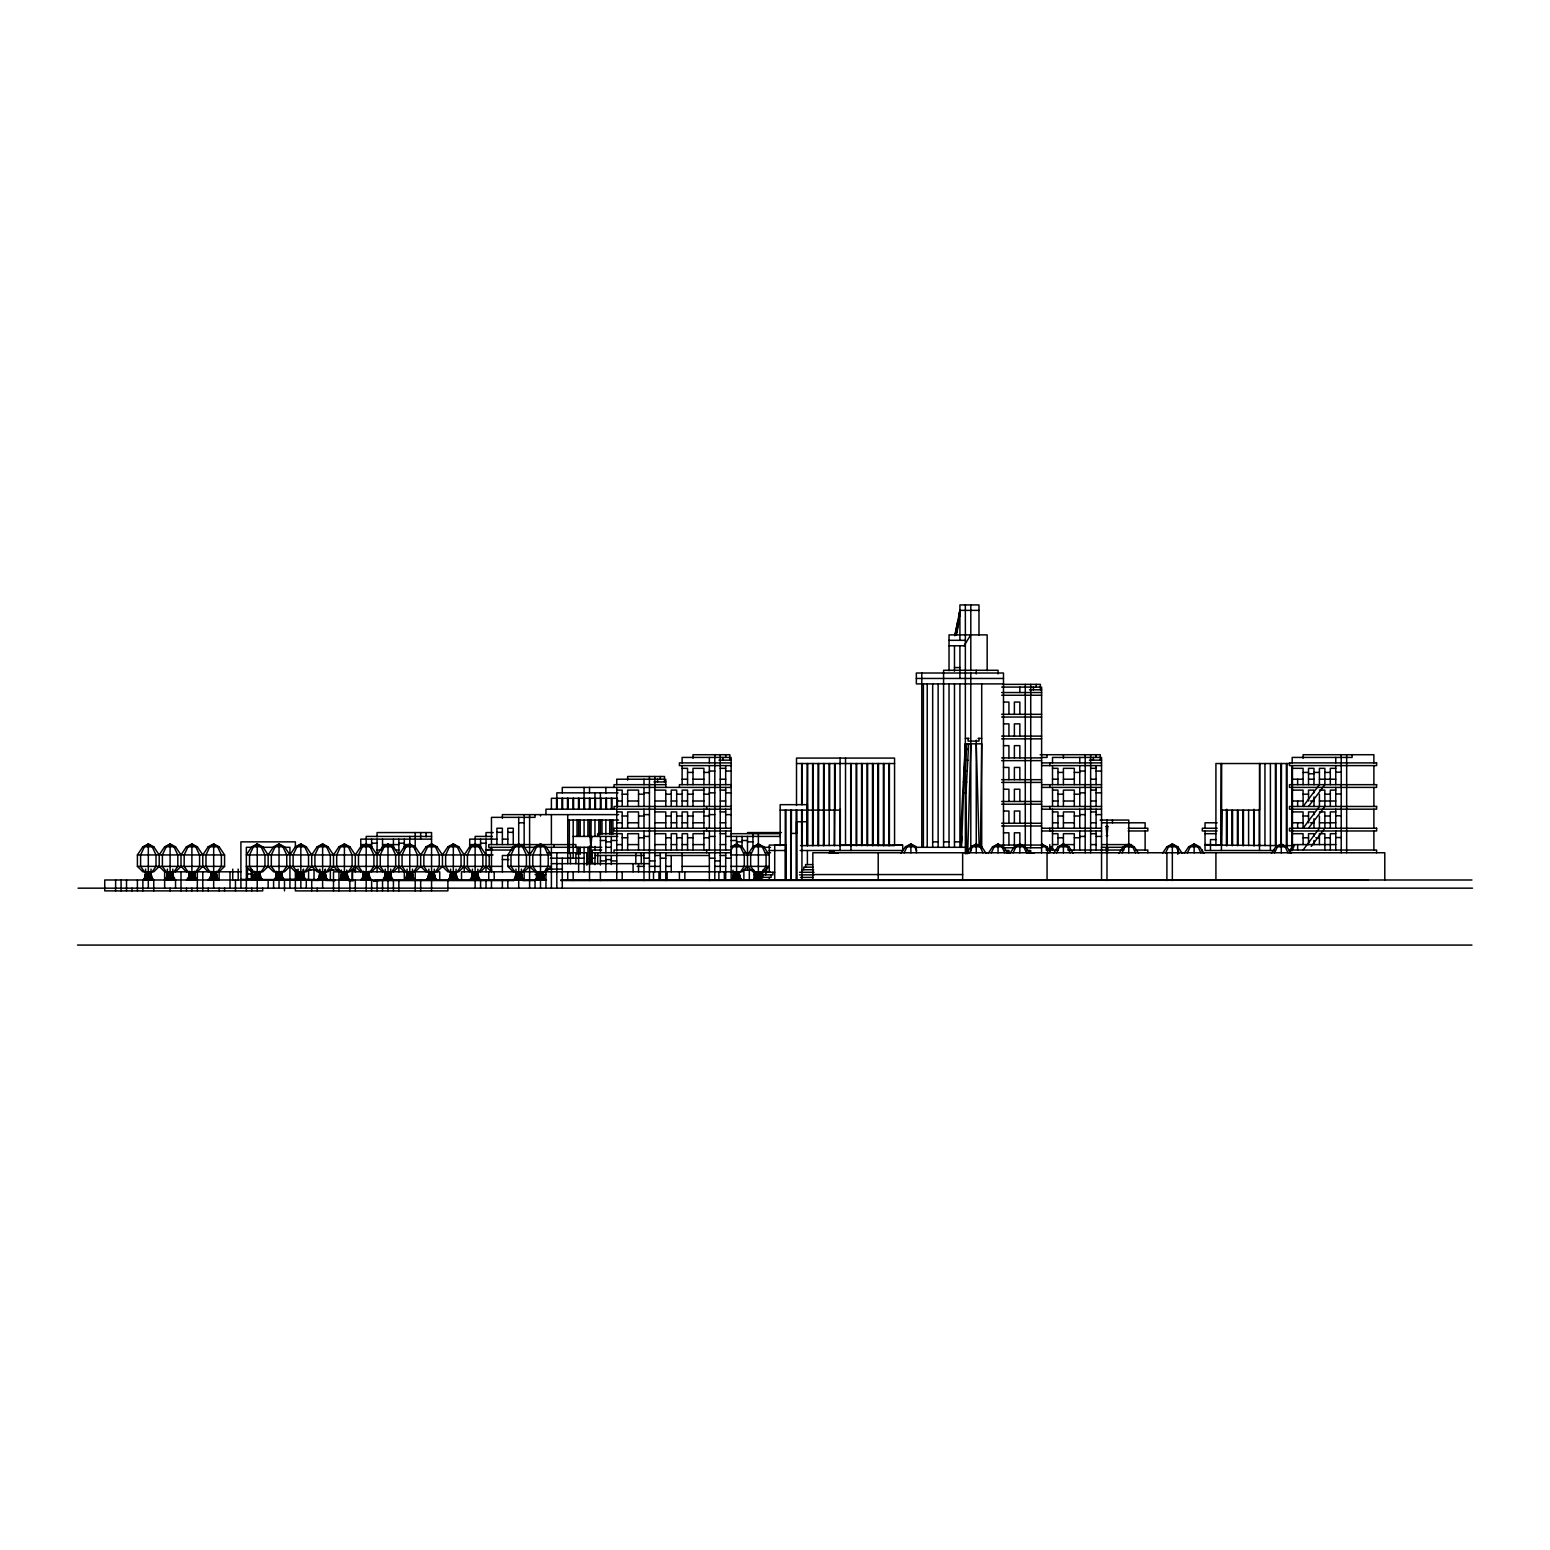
<?xml version="1.0" encoding="UTF-8"?>
<svg xmlns="http://www.w3.org/2000/svg" width="1550" height="1550" viewBox="0 0 1550 1550"><rect width="100%" height="100%" fill="white"/><g stroke="black" fill="none" stroke-linecap="round" stroke-linejoin="round"><path stroke-width="1.5" d="M296.573 878.869L296.612 869.666M303.122 877.533L303.161 869.724M308.566 879.528L308.605 869.763L311.317 869.763M314.011 879.567L314.049 869.802M319.455 879.606L319.494 869.841M324.919 877.707L324.938 869.899M330.344 879.702L330.382 869.938L333.114 869.938M341.233 879.78L341.291 870.015M346.696 877.881L346.735 870.073M352.141 879.877L352.179 870.112L354.892 870.112M980.511 846.552L981.712 743.826L965.359 743.826L959.915 847.308L959.915 683.899M152.036 879.993L150.641 871.817L150.486 877.261L148.858 879.993L147.347 871.817L146.766 879.993M173.813 879.993L172.418 871.817L172.263 877.261L170.636 879.993L169.144 871.817L168.562 879.993M195.61 879.993L194.215 871.817L194.06 877.261L192.432 879.993L190.921 871.817L190.34 879.993M217.388 879.993L216.051 871.817L215.838 877.261L214.229 879.993L212.718 871.817L212.137 879.993M260.962 879.993L259.625 871.817L259.412 877.261L257.804 879.993L256.293 871.817L255.711 879.993M282.759 879.993L281.364 871.817L281.209 877.261L279.581 879.993L278.07 871.817L277.508 879.993M304.556 879.993L303.161 871.817L302.986 877.261L301.378 879.993L299.867 871.817L299.286 879.993M326.333 879.993L324.938 871.817L324.783 877.261L323.156 879.993L321.644 871.817L321.082 879.993M348.13 879.993L346.735 871.817L346.561 877.261L344.952 879.993L343.441 871.817L342.86 879.993M369.907 879.993L368.571 871.817L368.358 877.261L366.73 879.993L365.238 871.817L364.657 879.993M391.704 879.993L390.309 871.817L390.154 877.261L388.527 879.993L387.016 871.817L386.434 879.993M413.482 879.993L412.087 871.817L411.932 877.261L410.304 879.993L408.812 871.817L408.231 879.993M435.279 879.993L433.942 871.817L433.729 877.261L432.101 879.993L430.59 871.817L430.009 879.993M457.056 879.993L455.661 871.817L455.506 877.261L453.898 879.993L452.387 871.817L451.806 879.993M478.853 879.993L477.458 871.817L477.303 877.261L475.676 879.993L474.164 871.817L473.583 879.993M522.428 879.993L521.033 871.817L520.877 877.261L519.25 879.993L517.739 871.817L517.177 879.993M544.224 879.993L542.829 871.817L542.655 877.261L541.047 879.993L539.536 871.817L538.954 879.993M740.299 879.993L738.904 871.817L738.749 877.261L737.141 879.993L735.63 871.817L735.049 879.993M754.656 879.993L755.993 871.817L756.206 877.261L757.834 879.993L757.408 871.817L756.846 879.993M758.376 877.261L759.655 878.637L760.546 877.261L760.701 871.817L761.438 878.637L759.345 871.817L758.376 877.261L754.908 879.993L757.408 871.817M967.704 853.721L970.804 743.826M961.504 847.308L965.359 743.826L968.634 743.981L966.038 793.058L964.119 792.961L966.057 792.883M960.69 842.967L961.833 836.399L961.484 843.026M963.906 782.014L964.933 762.387M965.398 753.668L965.902 743.845M964.701 782.053L966.696 743.884M208.223 871.817L202.779 866.373L202.779 854.941L197.334 846.765L191.89 844.033L191.89 877.261L195.358 879.993L192.859 871.817L191.89 877.261L188.422 879.993L189.565 871.817L188.17 879.993M202.779 854.941L208.223 846.765L213.667 844.033L213.667 877.261L217.136 879.993L214.636 871.817L213.667 877.261L210.199 879.993L211.343 871.817L209.947 879.993M493.074 854.941L246.353 854.941L251.798 846.765L257.242 844.033L257.242 877.261L260.71 879.993L258.211 871.817L257.242 877.261L253.793 879.993L254.936 871.817L253.541 879.993M289.927 888.169L289.927 854.941L284.483 846.765L279.039 844.033L279.039 877.261L282.507 879.993L280.007 871.817L279.039 877.261L275.571 879.993L276.714 871.817L275.319 879.993M282.894 871.817L286.75 866.373L286.75 854.941L282.894 846.765L279.039 844.033L273.594 846.765L268.15 854.941L268.15 866.373L273.594 871.817L284.483 871.817L289.927 866.373L295.372 871.817L306.28 871.817L311.724 866.373L311.724 854.941L306.28 846.765L300.836 844.033L300.836 877.261L304.304 879.993L301.785 871.817L300.836 877.261L297.368 879.993L298.511 871.817L297.116 879.993M240.909 871.817L164.649 871.817L159.204 866.373L159.204 854.941L153.76 846.765L148.316 844.033L148.316 877.261L151.784 879.993L149.265 871.817L148.316 877.261L144.847 879.993L146.63 871.817M159.204 854.941L164.649 846.765L170.093 844.033L170.093 877.261L173.561 879.993L171.062 871.817L170.093 877.261L166.625 879.993L168.407 871.817M190.921 871.817L187.647 879.993L189.72 877.261L190.204 871.817M212.718 871.817L209.444 879.993L211.517 877.261L211.982 871.817M256.293 871.817L253.018 879.993L255.091 877.261L255.576 871.817M278.07 871.817L274.796 879.993L276.869 877.261L277.353 871.817M299.867 871.817L296.593 879.993L298.666 877.261L299.15 871.817M338.966 890.882L338.966 871.817L333.502 866.373L333.502 854.941L328.058 846.765L322.613 844.033L322.613 877.261L326.081 879.993L323.582 871.817L322.613 877.261L319.145 879.993L320.927 871.817M355.299 871.817L355.299 854.941L349.854 846.765L344.41 844.033L344.41 877.261L347.878 879.993L345.359 871.817L344.41 877.261L340.942 879.993L342.724 871.817M431.559 836.419L366.188 836.419L366.188 877.261L369.656 879.993L367.156 871.817L366.188 877.261L362.719 879.993L364.502 871.817M426.114 871.817L420.67 866.373L420.67 854.941L415.206 846.765L409.762 844.033L404.317 846.765L398.873 854.941L393.429 846.765L387.984 844.033L387.984 877.261L391.452 879.993L388.934 871.817L387.984 877.261L384.516 879.993L386.299 871.817M409.762 836.419L409.762 877.261L413.23 879.993L410.731 871.817L409.762 877.261L406.294 879.993L408.076 871.817M377.076 836.942L377.076 832.563L431.559 832.563L431.559 877.261L435.027 879.993L432.528 871.817L431.559 877.261L428.091 879.993L429.873 871.817M464.244 871.817L464.244 854.941L458.8 846.765L453.336 844.033L453.336 877.261L456.804 879.993L454.305 871.817L453.336 877.261L449.868 879.993L451.651 871.817M492.377 836.419L475.133 836.419L475.133 877.261L478.601 879.993L476.102 871.817L475.133 877.261L471.665 879.993L473.448 871.817M518.708 817.354L518.708 877.261L522.176 879.993L519.676 871.817L518.708 877.261L515.239 879.993L517.022 871.817M551.393 888.169L551.393 854.941L545.949 846.765L540.504 844.033L540.504 877.261L543.953 879.993L541.454 871.817L540.504 877.261L537.036 879.993L538.819 871.817M736.579 836.419L736.579 877.261L740.048 879.993L737.548 871.817L736.579 877.261L733.131 879.993L734.913 871.817M756.206 877.261L754.133 879.993L756.206 877.261L756.691 871.817M144.596 879.993L145.932 871.817L146.146 877.261L147.773 879.993L148.316 877.261M166.373 879.993L167.71 871.817L167.923 877.261L169.551 879.993L170.093 877.261M189.565 871.817L188.829 877.261L186.446 879.993L188.829 878.637L189.507 871.817M211.343 871.817L210.606 877.261L208.223 879.993L210.606 878.637L211.284 871.817M251.798 879.431L254.181 878.637L254.878 871.817M273.594 888.169L273.594 879.993L275.978 878.637L276.656 871.817M298.511 871.817L297.755 877.261L295.372 879.993L297.755 878.637L298.452 871.817M318.893 879.993L320.23 871.817L320.443 877.261L322.071 879.993L322.613 877.261M340.69 879.993L342.027 871.817L342.24 877.261L343.868 879.993L344.41 877.261M362.468 879.993L363.804 871.817L364.017 877.261L365.645 879.993L366.188 877.261M384.264 879.993L385.601 871.817L385.814 877.261L387.442 879.993L387.984 877.261M406.042 879.993L407.379 871.817L407.592 877.261L409.219 879.993L409.762 877.261M427.839 879.993L429.176 871.817L429.389 877.261L431.016 879.993L431.559 877.261M449.616 879.993L450.953 871.817L451.186 877.261L452.794 879.993L453.336 877.261M471.413 879.993L472.75 871.817L472.963 877.261L474.591 879.993L475.133 877.261M514.988 879.993L516.324 871.817L516.538 877.261L518.165 879.993L518.708 877.261M536.784 879.993L538.121 871.817L538.334 877.261L539.942 879.993L540.504 877.261M732.879 879.993L734.196 871.817L734.429 877.261L736.037 879.993L736.579 877.261M142.871 890.882L142.871 879.993L145.254 877.261L145.991 871.817L144.072 879.993L146.146 877.261L147.347 871.817M167.923 877.261L164.649 879.993L167.032 877.261L167.768 871.817L165.869 879.993L167.923 877.261L169.144 871.817M251.798 879.993L254.181 877.261L254.936 871.817M273.594 879.993L275.978 877.261L276.714 871.817M320.443 877.261L317.169 879.993L319.552 877.261L320.288 871.817L318.37 879.993L320.443 877.261L321.644 871.817M342.24 877.261L338.966 879.993L341.349 877.261L342.085 871.817L340.167 879.993L342.24 877.261L343.441 871.817M364.017 877.261L360.743 879.993L363.126 877.261L363.863 871.817L361.964 879.993L364.017 877.261L365.238 871.817M373.821 881.291L382.54 879.993L384.923 877.261L385.659 871.817L383.741 879.993L387.016 871.817M393.429 871.817L398.873 866.373L404.317 871.817L404.317 879.993L406.701 877.261L407.437 871.817L405.538 879.993L407.592 877.261L408.812 871.817M429.389 877.261L426.114 879.993L428.498 877.261L429.234 871.817L427.316 879.993L429.389 877.261L430.59 871.817M295.372 870.461L295.372 890.882L447.892 890.882L447.892 879.993L450.275 877.261L451.011 871.817L449.113 879.993L451.186 877.261L452.387 871.817M472.963 877.261L469.689 879.993L472.072 877.261L472.808 871.817L470.89 879.993L472.963 877.261L474.164 871.817M513.263 880.555L515.646 877.261L516.382 871.817L514.464 879.993L516.538 877.261L517.739 871.817M535.041 888.169L535.041 879.993L537.424 877.261L538.179 871.817L536.261 879.993L538.334 877.261L539.536 871.817M731.135 757.427L731.135 879.993L733.518 877.261L734.274 871.817L732.356 879.993L734.429 877.261L735.63 871.817M755.315 877.261L756.051 871.817L755.315 878.637L752.932 879.993L755.315 877.261L771.086 877.416L771.086 874.859M956.389 635.326L959.915 610.371L978.98 610.371M191.89 877.261L191.347 879.993L189.72 877.261M213.667 877.261L213.125 879.993L211.517 877.261M257.242 877.261L256.699 879.993L255.091 877.261M279.039 877.261L278.496 879.993L276.869 877.261M300.836 877.261L300.274 879.993L298.666 877.261M954.916 635.326L959.915 610.371L958.83 615.718M954.839 635.81L957.726 621.55M956.873 632.516L959.043 621.821M960.148 615.989L960.089 612.25M829.192 853.217L830.102 850.504L831.013 853.217L838.259 853.217M832.815 853.217L833.726 850.504L834.636 853.217M1007.132 853.217L1008.023 850.504L1008.934 853.217L1008.934 850.504L1004.4 850.504M1028.909 853.217L1029.82 850.504L1030.731 853.217L1030.731 850.504L1026.197 850.504M730.806 850.853L732.743 846.765L736.579 844.033L742.043 846.765L747.488 854.941L747.488 870.015M904.154 852.887L907.041 846.765L910.896 844.033L916.341 846.765L905.452 846.765L901.092 853.294M969.525 852.887L972.412 846.765L976.248 844.033L981.712 846.765L986.071 853.294M991.303 852.887L994.189 846.765L998.045 844.033L1003.489 846.765L1007.849 853.294M1013.099 852.887L1015.986 846.765L1019.842 844.033L1025.286 846.765L1029.646 853.294M1056.674 852.887L1059.561 846.765L1063.416 844.033L1068.861 846.765L1073.22 853.294M1122.026 852.887L1124.932 846.765L1128.768 844.033L1134.212 846.765L1138.572 853.294M1165.619 852.887L1168.506 846.765L1172.342 844.033L1177.806 846.765L1182.146 853.294M1187.397 852.887L1190.284 846.765L1194.139 844.033L1199.584 846.765L1203.943 853.294M1274.546 852.887L1277.433 846.765L1281.288 844.033L1286.733 846.765L1291.092 853.294M1291.848 850.853L1293.785 846.765L1292.177 846.765L1290.007 850.039M964.003 645.769L970.804 634.88M146.146 877.261L142.871 879.993M385.814 877.261L382.54 879.993L382.54 890.882M407.592 877.261L404.317 879.993M451.186 877.261L447.892 879.993M516.538 877.261L513.263 879.993M538.334 877.261L535.041 879.993M734.429 877.261L731.135 879.993M159.204 866.373L153.76 871.817L142.871 871.817L137.407 866.373L137.407 854.941L142.871 846.765L148.316 844.033L152.171 846.765L156.007 854.941L156.007 866.373L152.171 871.817M175.537 871.817L181.001 866.373L181.001 854.941L186.446 846.765L191.89 844.033L195.746 846.765L199.582 854.941L199.582 866.373L195.746 871.817M289.927 854.941L295.372 846.765L300.836 844.033L304.672 846.765L308.528 854.941L308.528 866.373L304.672 871.817M311.724 854.941L317.169 846.765L322.613 844.033L326.469 846.765L330.324 854.941L330.324 866.373L326.469 871.817M333.502 854.941L338.966 846.765L344.41 844.033L348.246 846.765L352.102 854.941L352.102 866.373L348.246 871.817M355.299 854.941L360.743 846.765L366.188 844.033L371.632 846.765L377.076 854.941L382.54 846.765L387.984 844.033L391.84 846.765L395.676 854.941L395.676 866.373L391.84 871.817M420.67 854.941L426.114 846.765L431.559 844.033L437.003 846.765L442.448 854.941L442.448 866.373L437.003 871.817M442.448 854.941L447.892 846.765L453.336 844.033L457.192 846.765L461.048 854.941L461.048 866.373L457.192 871.817M464.244 854.941L469.689 846.765L475.133 844.033L480.577 846.765L486.022 854.941M513.263 871.817L507.819 866.373L507.819 854.941L513.263 846.765L518.708 844.033L524.152 846.765L529.596 854.941L529.596 888.169M529.596 854.941L535.041 846.765L540.504 844.033L544.341 846.765L548.196 854.941L548.196 866.373L544.341 871.817M747.488 854.941L752.932 846.765L758.376 844.033L763.821 846.765L769.265 854.941L730.806 854.941M966.444 853.294L970.804 846.765L976.248 844.033L980.104 846.765L982.991 852.887M988.241 853.294L992.601 846.765L998.045 844.033L1001.901 846.765L1004.788 852.887M1010.038 853.294L1014.378 846.765L1019.842 844.033L1023.678 846.765L1026.565 852.887M1053.612 853.294L1057.972 846.765L1063.416 844.033L1067.253 846.765L1070.159 852.887M1118.964 853.294L1123.324 846.765L1128.768 844.033L1132.624 846.765L1135.511 852.887M1162.539 853.294L1166.898 846.765L1172.342 844.033L1176.198 846.765L1179.085 852.887M1184.336 853.294L1188.695 846.765L1194.139 844.033L1197.995 846.765L1200.882 852.887M1271.484 853.294L1275.844 846.765L1281.288 844.033L1285.144 846.765L1288.031 852.887M173.949 871.817L177.804 866.373L177.804 854.941L173.949 846.765L170.093 844.033L166.257 846.765L162.401 854.941L162.401 866.373L166.257 871.817M217.523 871.817L221.379 866.373L221.379 854.941L217.523 846.765L213.667 844.033L209.831 846.765L205.976 854.941L205.976 866.373L209.831 871.817M261.097 871.817L264.953 866.373L264.953 854.941L261.097 846.765L257.242 844.033L253.406 846.765L249.55 854.941L249.55 866.373L253.406 871.817M370.043 871.817L373.899 866.373L373.899 854.941L370.043 846.765L366.188 844.033L362.332 846.765L358.496 854.941L358.496 866.373L362.332 871.817M413.618 871.817L417.473 866.373L417.473 854.941L413.618 846.765L409.762 844.033L405.926 846.765L402.07 854.941L402.07 866.373L405.926 871.817M435.414 871.817L439.251 866.373L439.251 854.941L435.414 846.765L431.559 844.033L427.703 846.765L423.847 854.941L423.847 866.373L427.703 871.817M478.989 871.817L482.844 866.373L482.844 854.941L478.989 846.765L475.133 844.033L471.278 846.765L467.422 854.941L467.422 866.373L471.278 871.817M522.563 871.817L526.419 866.373L526.419 854.941L522.563 846.765L518.708 844.033L514.852 846.765L510.996 854.941L510.996 866.373L514.852 871.817M740.435 871.817L744.291 866.373L744.291 854.941L740.435 846.765L736.579 844.033L731.135 846.765L742.043 846.765M762.232 871.817L766.087 866.373L766.087 854.941L762.232 846.765L758.376 844.033L754.521 846.765L750.665 854.941L750.665 866.373L754.521 871.817M1308.529 806.465L1324.862 784.668L1324.862 768.335L1319.418 768.335L1319.418 784.668L1303.085 806.465L1303.085 790.113L1292.177 790.113M1308.529 828.243L1324.862 806.465L1324.862 790.113L1319.418 790.113M1303.085 850.039L1319.418 828.243L1319.418 815.998M1311.242 846.397L1324.862 828.243L1324.862 811.909L1319.418 811.909M202.779 866.373L197.334 871.817L197.334 890.882M213.667 844.033L219.131 846.765L224.576 854.941L224.576 866.373L219.131 871.817L219.131 879.993L215.838 877.261L215.353 871.817M268.15 866.373L262.706 871.817L251.798 871.817L246.353 866.373L502.374 866.373M333.502 866.373L328.058 871.817L317.169 871.817L311.724 866.373M371.632 871.817L377.076 866.373L382.54 871.817M420.67 866.373L415.206 871.817L415.206 890.882M480.577 871.817L486.022 866.373L491.466 871.817L491.466 847.308M545.949 871.817L551.393 866.373L507.819 866.373M590.066 837.232L591.693 837.232L590.879 847.308L590.066 837.232L591.693 837.232M590.879 838.589L590.879 840.236L590.879 837.349L590.879 838.976M590.066 846.494L591.693 846.494M775.291 845.06L785.618 845.06L769.265 845.06L769.265 872.282M763.821 871.817L769.265 866.373L730.806 866.373M1106.177 826.344L1107.804 826.344L1106.991 836.419L1106.177 826.344L1107.804 826.344M1106.177 835.605L1107.804 835.605M1047.064 850.039L1051.985 846.397M148.316 844.033L144.46 846.765L140.604 854.941L140.604 866.373L144.46 871.817M191.89 844.033L188.034 846.765L184.179 854.941L184.179 866.373L188.034 871.817M279.039 844.033L275.183 846.765L271.327 854.941L271.327 866.373L275.183 871.817M300.836 844.033L296.98 846.765L293.124 854.941L293.124 866.373L296.98 871.817M322.613 844.033L318.757 846.765L314.921 854.941L314.921 866.373L318.757 871.817M344.41 844.033L340.554 846.765L336.699 854.941L336.699 866.373L340.554 871.817M387.984 844.033L384.129 846.765L380.273 854.941L380.273 866.373L384.129 871.817M453.336 844.033L449.5 846.765L445.644 854.941L445.644 866.373L449.5 871.817M540.504 844.033L536.649 846.765L532.793 854.941L532.793 866.373L536.649 871.817M905.452 846.765L910.896 844.033L914.752 846.765L916.67 850.853M373.453 881.078L377.076 879.993L377.076 890.882M949.026 640.324L965.359 640.324M949.026 645.769L965.359 645.769M954.471 667.566L959.915 667.566M916.341 678.454L1003.489 678.454M1003.489 683.899L916.341 683.899L916.341 673.01L1003.489 673.01L1003.489 846.106M1003.489 684.364L1040.36 684.364L1040.36 689.808M1001.668 687.096L1040.36 687.096M1029.452 689.808L1041.619 689.808M1001.668 692.54L1041.619 692.54M1001.668 695.252L1041.619 695.252M1003.489 702.072L1008.934 702.072L1008.934 714.317M1001.668 714.317L1041.619 714.317M1001.668 717.049L1041.619 717.049M1003.489 723.85L1008.934 723.85L1008.934 736.114M1001.668 736.114L1041.619 736.114M965.359 738.362L969.002 738.362M978.069 738.362L981.712 738.362M1001.668 738.846L1041.619 738.846M1003.489 745.647L1008.934 745.647L1008.934 757.892M1040.166 754.714L1100.287 754.714L1100.287 760.159M729.876 757.427L682.116 757.427L682.116 762.891M1041.619 757.427L1047.064 757.427L1047.064 754.714M1100.287 757.427L1052.508 757.427L1052.508 762.891M1001.668 757.892L1041.619 757.892M718.967 760.159L731.135 760.159M1089.379 760.159L1101.546 760.159M1001.668 760.624L1041.619 760.624M731.135 762.891L679.404 762.891L679.404 765.603L731.135 765.603M1041.619 762.891L1101.546 762.891M796.506 763.53L894.563 763.53M1289.774 763.53L1215.917 763.53L1215.917 845.622M1041.619 765.603L1101.546 765.603M1003.489 767.424L1008.934 767.424L1008.934 779.689M682.116 768.335L687.561 768.335L687.561 784.668M720.246 768.335L725.691 768.335M1052.508 768.335L1057.972 768.335L1057.972 784.668M1090.638 768.335L1096.082 768.335M1292.177 768.335L1303.085 768.335L1303.085 784.668M1335.751 768.335L1330.307 768.335L1330.307 784.668M709.357 771.048L714.802 771.048M725.691 771.048L731.135 771.048M967.2 771.086L963.926 771.086L967.2 771.241M1079.749 771.048L1085.194 771.048M1096.082 771.048L1101.546 771.048M1335.751 772.191L1341.215 772.191M687.561 772.423L693.005 772.423M703.913 772.423L709.357 772.423M1057.972 772.423L1063.416 772.423M1074.305 772.423L1079.749 772.423M1303.085 772.423L1308.529 772.423M1313.974 772.423L1319.418 772.423M1324.862 772.423L1330.307 772.423M1308.529 773.779L1313.974 773.779M664.524 779.224L616.745 779.224L616.745 784.668M682.116 779.224L687.561 779.224M693.005 779.224L703.913 779.224M720.246 779.224L725.691 779.224M1052.508 779.224L1057.972 779.224M1063.416 779.224L1074.305 779.224M1090.638 779.224L1096.082 779.224M1292.177 779.224L1303.085 779.224M1308.529 779.224L1313.974 779.224M1319.418 779.224L1335.751 779.224M1001.668 779.689L1041.619 779.689M653.984 781.936L665.783 781.936M966.619 781.975L963.364 781.975L966.619 782.149M1001.668 782.421L1041.619 782.421M665.783 784.668L614.033 784.668L614.033 787.4M731.135 784.668L679.404 784.668L679.404 787.4M1041.619 784.668L1101.546 784.668M731.135 787.4L562.282 787.4L562.282 792.844M1041.619 787.4L1101.546 787.4M1003.489 789.221L1008.934 789.221L1008.934 801.486M616.745 790.113L622.209 790.113L622.209 806.465M654.875 790.113L665.783 790.113L665.783 806.465M703.913 790.113L693.005 790.113L693.005 806.465M720.246 790.113L725.691 790.113M1052.508 790.113L1057.972 790.113L1057.972 806.465M1090.638 790.113L1096.082 790.113M1335.751 790.113L1330.307 790.113L1330.307 806.465M617.966 792.844L556.837 792.844L556.837 798.289M643.986 792.844L649.431 792.844M709.357 792.844L714.802 792.844M725.691 792.844L731.135 792.844M1079.749 792.844L1085.194 792.844M1096.082 792.844L1101.546 792.844M1335.751 793.968L1341.215 793.968M622.209 794.201L627.653 794.201M638.542 794.201L643.986 794.201M665.783 794.201L671.227 794.201M676.672 794.201L682.116 794.201M687.561 794.201L693.005 794.201M703.913 794.201L709.357 794.201M1057.972 794.201L1063.416 794.201M1074.305 794.201L1079.749 794.201M1303.085 794.201L1308.529 794.201M1324.862 794.201L1330.307 794.201M616.745 801.001L622.209 801.001M627.653 801.001L638.542 801.001M654.875 801.001L665.783 801.001M671.227 801.001L676.672 801.001M682.116 801.001L687.561 801.001M693.005 801.001L703.913 801.001M720.246 801.001L725.691 801.001M1052.508 801.001L1057.972 801.001M1063.416 801.001L1074.305 801.001M1090.638 801.001L1096.082 801.001M1292.177 801.001L1303.085 801.001M1310.351 801.001L1313.974 801.001M1319.418 801.001L1335.751 801.001M1001.668 801.486L1041.619 801.486M1001.668 804.198L1041.619 804.198M731.135 806.465L614.033 806.465L614.033 809.178M1041.619 806.465L1101.546 806.465M731.135 809.178L545.949 809.178L545.949 814.622M1041.619 809.178L1101.546 809.178M780.173 810.107L840.081 810.107M1221.381 810.107L1259.511 810.107L1259.511 763.53M1003.489 811.018L1008.934 811.018L1008.934 823.263M616.745 811.909L622.209 811.909L622.209 828.243M654.875 811.909L665.783 811.909L665.783 828.243M703.913 811.909L693.005 811.909L693.005 828.243M720.246 811.909L725.691 811.909M1052.508 811.909L1057.972 811.909L1057.972 828.243M1090.638 811.909L1096.082 811.909M1292.177 811.909L1303.085 811.909L1303.085 828.243L1319.418 806.465L1319.418 794.201M1335.751 811.909L1330.307 811.909L1330.307 828.243M618.566 814.622L502.374 814.622L502.374 818.264M643.986 814.622L649.431 814.622M709.357 814.622L714.802 814.622M725.691 814.622L731.135 814.622M1079.749 814.622L1085.194 814.622M1096.082 814.622L1101.546 814.622M1335.751 815.765L1341.215 815.765M622.209 815.998L627.653 815.998M638.542 815.998L643.986 815.998M665.783 815.998L671.227 815.998M676.672 815.998L682.116 815.998M687.561 815.998L693.005 815.998M703.913 815.998L709.357 815.998M1057.972 815.998L1063.416 815.998M1074.305 815.998L1079.749 815.998M1303.085 815.998L1308.529 815.998M1324.862 815.998L1330.307 815.998M567.726 820.066L618.566 820.066M1100.171 820.066L1128.768 820.066L1128.768 852.887M807.395 821.752L796.506 821.752L796.506 833.416M518.708 822.798L524.152 822.798M616.745 822.798L622.209 822.798M627.653 822.798L638.542 822.798M654.875 822.798L665.783 822.798M671.227 822.798L676.672 822.798M682.116 822.798L687.561 822.798M693.005 822.798L703.913 822.798M720.246 822.798L725.691 822.798M1052.508 822.798L1057.972 822.798M1063.416 822.798L1074.305 822.798M1090.638 822.798L1096.082 822.798M1101.546 822.798L1145.121 822.798L1145.121 828.243M1217.138 822.798L1205.028 822.798L1205.028 828.243M1292.177 822.798L1303.085 822.798M1310.351 822.798L1313.974 822.798M1319.418 822.798L1335.751 822.798M1001.668 823.263L1041.619 823.263M1001.668 825.995L1041.619 825.995M731.135 828.243L614.033 828.243L614.033 830.974L731.135 830.974M1041.619 828.243L1101.546 828.243M1128.168 828.243L1147.833 828.243L1147.833 830.974L1128.168 830.974M1217.138 828.243L1202.316 828.243L1202.316 830.974L1217.138 830.974M1041.619 830.974L1101.546 830.974M493.171 832.563L486.022 832.563L486.022 836.942M496.911 832.331L502.374 832.331M507.819 832.331L513.263 832.331M747.488 832.563L781.452 832.563M1003.489 832.796L1008.934 832.796L1008.934 845.06M796.855 833.416L791.062 833.416L791.062 879.993M654.875 833.687L665.783 833.687L665.783 850.039M703.913 833.687L693.005 833.687L693.005 850.039M720.246 833.687L725.691 833.687M730.651 833.687L780.173 833.687M1052.508 833.687L1057.972 833.687L1057.972 844.595L1052.508 844.595M1090.638 833.687L1096.082 833.687M1205.028 833.687L1215.917 833.687M1292.177 833.687L1303.085 833.687L1303.085 844.595M1335.751 833.687L1330.307 833.687L1330.307 850.039M573.171 836.419L617.752 836.419M643.986 836.419L649.431 836.419M709.357 836.419L714.802 836.419M725.691 836.419L780.173 836.419M1079.749 836.419L1085.194 836.419M1096.082 836.419L1101.546 836.419M1335.751 837.542L1341.215 837.542M622.209 837.775L627.653 837.775M638.542 837.775L643.986 837.775M665.783 837.775L671.227 837.775M676.672 837.775L682.116 837.775M687.561 837.775L693.005 837.775M703.913 837.775L709.357 837.775M1057.972 837.775L1063.416 837.775M1074.305 837.775L1079.749 837.775M1303.085 837.775L1308.529 837.775M1315.795 837.775L1319.418 837.775M1324.862 837.775L1330.307 837.775M431.559 839.131L360.743 839.131L360.743 848.218M496.911 839.131L469.689 839.131L469.689 848.218M502.374 839.131L507.819 839.131M1215.917 839.616L1210.473 839.616L1210.473 850.504M600.412 840.507L605.856 840.507M611.301 840.507L616.745 840.507M731.135 840.507L736.579 840.507M742.043 840.507L747.488 840.507M605.856 841.863L611.301 841.863M736.579 841.863L742.043 841.863M747.488 841.863L752.932 841.863M932.674 841.863L938.137 841.863M943.582 841.863L949.026 841.863M954.471 841.863L959.915 841.863M371.632 843.219L377.076 843.219M398.873 843.219L404.317 843.219M480.577 843.219L486.022 843.219M360.743 844.595L371.632 844.595M382.54 844.595L398.873 844.595M404.317 844.595L409.762 844.595M469.689 844.595L480.577 844.595M616.745 844.595L622.209 844.595M627.653 844.595L638.542 844.595M654.875 844.595L665.783 844.595M671.227 844.595L676.672 844.595M682.116 844.595L687.561 844.595M693.005 844.595L703.913 844.595M720.246 844.595L725.691 844.595M1063.416 844.595L1074.305 844.595M1090.638 844.595L1096.082 844.595M1101.546 844.595L1131.5 844.595L1131.5 847.308M1205.028 844.595L1211.577 844.595M1292.177 844.595L1335.751 844.595M840.081 845.06L894.563 845.622L894.563 758.086L796.506 758.086L796.506 805.458M892.742 845.06L902.72 845.06L902.72 850.504L800.129 850.504M1001.668 845.06L1041.619 845.06M1205.028 845.06L1221.381 845.06M800.517 845.622L902.158 845.06M1280.087 845.622L1211.054 845.06M1284.931 845.622L1294.618 845.622M142.871 846.765L153.76 846.765M164.649 846.765L175.537 846.765L181.001 854.941M186.446 846.765L197.334 846.765M208.223 846.765L219.131 846.765M251.798 846.765L262.706 846.765L268.15 854.941M273.594 846.765L284.483 846.765M306.28 846.765L295.372 846.765L295.372 841.863L240.909 841.863L240.909 888.169M317.169 846.765L328.058 846.765M338.966 846.765L349.854 846.765M360.743 846.765L371.632 846.765M382.54 846.765L393.429 846.765M404.317 846.765L415.206 846.765M426.114 846.765L437.003 846.765M447.892 846.765L458.8 846.765M469.689 846.765L480.577 846.765M513.263 846.765L524.152 846.765M535.041 846.765L545.949 846.765M752.932 846.765L763.821 846.765M970.804 846.765L981.712 846.765M992.601 846.765L1003.489 846.765M1014.378 846.765L1025.286 846.765M1041.619 846.765L1047.064 846.765L1050.338 851.667M1057.972 846.765L1068.861 846.765M1123.324 846.765L1134.212 846.765M1166.898 846.765L1177.806 846.765M1188.695 846.765L1199.584 846.765M1275.844 846.765L1286.733 846.765M251.197 847.308L246.353 847.308L246.353 890.882M263.306 847.308L272.994 847.308M285.084 847.308L289.927 847.308L289.927 854.321M514.716 847.308L488.754 847.308L488.754 844.595L575.903 844.595L575.903 847.308M536.552 847.308L524.152 847.308L524.152 817.354M545.193 847.308L601.768 847.308M605.856 847.308L611.301 847.308M763.22 847.308L770.486 847.308M965.359 847.308L916.341 847.308L916.341 852.752M1101.411 847.308L1124.816 847.308M1003.489 847.773L1014.378 847.773M1025.286 847.773L1041.619 847.773M491.931 848.761L486.022 850.039L511.907 850.039M1049.331 848.761L1052.973 848.761M1106.312 848.935L1107.669 848.935M377.076 850.039L382.54 850.039M395.25 850.039L398.873 850.039M601.691 850.039L592.236 850.039L592.236 863.66M731.135 850.039L614.033 850.039L614.033 852.752M1046.153 850.039L1057.972 850.039M1067.776 850.039L1123.924 850.039M1135.433 850.039L1147.833 850.039L1147.833 852.752M769.265 850.504L785.618 850.504M1275.108 850.504L1205.028 850.504L1205.028 830.974M547.111 852.752L586.791 852.752L586.791 865.21M592.236 852.752L731.135 852.752M744.019 852.752L751.111 852.752M765.487 852.752L770.486 852.752M1027.999 853.217L1034.354 853.217M590.201 854.399L591.558 854.399M137.407 854.941L224.576 854.941M507.819 854.941L551.393 854.941M508.904 855.484L502.374 855.484L502.374 871.817M594.967 855.484L643.986 855.484M654.875 855.484L660.339 855.484M665.531 855.484L709.357 855.484M720.246 855.484L725.691 855.484M550.308 858.196L584.079 858.196M589.523 858.196L594.967 858.196M643.986 858.196L649.431 858.196M660.339 858.196L665.783 858.196M709.357 858.196L714.802 858.196M725.691 858.196L731.135 858.196M502.374 859.572L508.904 859.572M605.856 859.572L611.301 859.572M600.412 860.928L605.856 860.928M611.301 860.928L616.745 860.928M649.431 860.928L654.875 860.928M714.802 860.928L720.246 860.928M589.523 862.052L594.967 863.989M551.393 863.66L649.431 863.66M812.587 864.59L805.593 864.59L805.593 867.148M137.407 866.373L224.576 866.373M637.186 866.373L643.986 866.373M649.431 866.373L660.339 866.373M665.783 866.373L671.227 866.373M682.116 866.373L709.357 866.373M714.802 866.373L725.691 866.373M813.111 867.148L803.772 867.148L803.772 869.724M545.949 869.104L562.476 869.104M801.951 869.724L813.634 869.724M752.971 870.228L743.884 870.228L743.884 879.993M770.04 871.817L752.932 871.817L747.488 866.373L742.043 871.817L461.512 871.817L461.512 879.993M774.709 872.282L765.642 872.282L765.642 874.859M799.529 872.282L814.06 872.282M247.438 873.987L251.255 873.987M535.041 874.549L538.683 874.549M542.306 874.549L545.949 874.549M754.017 874.549L757.834 874.549M812.839 874.549L962.647 874.549M799.529 874.859L814.06 874.859M145.254 877.261L151.377 877.261L153.76 879.993L153.76 890.882M167.032 877.261L173.154 877.261L175.537 879.993L175.537 888.169M188.829 877.261L194.951 877.261L197.334 879.993L194.06 877.261L193.576 871.817M210.606 877.261L216.748 877.261L219.131 879.993M254.181 877.261L260.323 877.261L262.706 879.993L259.412 877.261L258.927 871.817M275.978 877.261L282.1 877.261L284.483 879.993L281.209 877.261L280.724 871.817M297.755 877.261L303.897 877.261L306.28 879.993L306.28 888.169M319.552 877.261L325.674 877.261L328.058 879.993L324.783 877.261L324.299 871.817M341.349 877.261L347.471 877.261L349.854 879.993L349.854 890.882M363.126 877.261L369.249 877.261L371.632 879.993L371.632 890.882M384.923 877.261L391.046 877.261L393.429 879.993L393.429 890.882M406.701 877.261L412.823 877.261L415.206 879.993L411.932 877.261L411.448 871.817M428.498 877.261L434.62 877.261L437.003 879.993L433.729 877.261L433.244 871.817M450.275 877.261L456.417 877.261L458.8 879.993L455.506 877.261L455.022 871.817M472.072 877.261L478.194 877.261L480.577 879.993L480.577 888.169M515.646 877.261L521.769 877.261L524.152 879.993L520.877 877.261L520.393 871.817M537.424 877.261L543.566 877.261L545.949 879.993L542.655 877.261L542.19 871.817M733.518 877.261L739.66 877.261L742.043 879.993L738.749 877.261L738.265 871.817M800.439 877.416L813.188 877.416M252.34 878.85L246.896 879.431M240.909 879.431L255.886 879.431M259.063 879.431L262.706 879.431M296.476 879.431L284.483 879.431L284.483 890.882M546.549 879.993L104.741 879.993L104.741 890.882L262.706 890.882L262.706 888.169M560.732 879.993L1471.938 879.993M334.645 880.555L330.789 879.993M348.614 880.555L353.516 880.555M374.829 880.555L514.058 880.555M522.447 880.555L535.041 880.555M560.848 880.555L1368.437 879.993M78.062 888.169L1472.5 888.169M77.5 945.074L1471.938 945.074M308.605 869.763L317.673 869.841M330.382 869.938L339.469 870.015M352.179 870.112L355.802 870.131M304.42 879.489L319.784 879.625M325.965 879.664L333.773 879.741M258.889 879.489L277.76 879.625M281.209 879.586L299.014 879.528M303.742 879.548L318.99 879.896M326.062 879.954L334.412 879.799M348.576 879.916L353.303 879.954M285.51 879.993L297.581 880.071M303.742 880.129L319.339 880.245M325.636 880.322L335.071 880.381M348.343 880.477L353.303 880.516M283.573 880.187L297.813 880.303M319.009 880.458L303.412 880.206L303.548 869.104M325.519 880.4L334.955 880.477M1047.064 846.765L1041.619 844.033L1045.475 846.765L1048.362 852.887M257.242 844.033L262.706 846.765M170.093 844.033L175.537 846.765M480.577 879.993L477.303 877.261L476.819 871.817M393.429 879.993L390.154 877.261L389.67 871.817M371.632 879.993L368.358 877.261L367.873 871.817M349.854 879.993L346.561 877.261L346.096 871.817M306.28 879.993L302.986 877.261L302.521 871.817M175.537 879.993L172.263 877.261L171.779 871.817M153.76 879.993L150.486 877.261L150.001 871.817M535.041 871.817L529.596 866.373L524.152 871.817L524.152 880.555M469.689 871.817L464.244 866.373L458.8 871.817L447.892 871.817L442.448 866.373M360.743 871.817L355.299 866.373L349.854 871.817L333.502 871.817L333.502 890.882M181.001 866.373L186.446 871.817M738.749 877.261L740.822 879.993L738.904 871.817L739.66 877.261M542.655 877.261L544.728 879.993L542.829 871.817M520.877 877.261L522.951 879.993L521.033 871.817M477.303 877.261L479.376 879.993L477.458 871.817M455.506 877.261L457.579 879.993L455.661 871.817M433.729 877.261L435.802 879.993L433.884 871.817L434.62 877.261M411.932 877.261L414.005 879.993L412.087 871.817L412.823 877.261M390.154 877.261L392.208 879.993L390.309 871.817L391.046 877.261M368.358 877.261L370.431 879.993L368.512 871.817L369.249 877.261M346.561 877.261L348.634 879.993L346.735 871.817L347.471 877.261M324.783 877.261L326.856 879.993L324.938 871.817L325.674 877.261M302.986 877.261L305.059 879.993L303.161 871.817L303.897 877.261M281.209 877.261L283.282 879.993L281.364 871.817L282.1 877.261M259.412 877.261L261.485 879.993L259.567 871.817L260.323 877.261M215.838 877.261L217.911 879.993L215.993 871.817L216.748 877.261M194.06 877.261L196.133 879.993L194.215 871.817L194.951 877.261M172.263 877.261L174.336 879.993L172.418 871.817L173.154 877.261M150.486 877.261L152.539 879.993L150.641 871.817L151.377 877.261M491.776 870.015L489.219 866.373L489.219 854.941M761.438 878.637L760.701 871.817L761.438 877.261M738.129 879.993L737.548 871.817M542.035 879.993L541.454 871.817M520.257 879.993L519.676 871.817M476.664 879.993L476.102 871.817M454.886 879.993L454.305 871.817M433.089 879.993L432.528 871.817M411.312 879.993L410.731 871.817M389.515 879.993L388.934 871.817M367.738 879.993L367.156 871.817M345.941 879.993L345.359 871.817M324.163 879.993L323.582 871.817M302.366 879.993L301.785 871.817M280.589 879.993L280.007 871.817M258.792 879.993L258.211 871.817M215.218 879.993L214.636 871.817M193.421 879.993L192.859 871.817M171.643 879.993L171.062 871.817M149.846 879.993L149.265 871.817M759.655 878.637L759.345 871.817M542.887 871.817L543.566 877.261M521.091 871.817L521.769 877.261M477.516 871.817L478.194 877.261M455.719 871.817L456.417 877.261M760.062 871.817L760.546 877.261M976.248 743.826L979.154 846.552M965.844 784.436L966.658 853.721M1384.789 879.993L1384.789 852.752L812.839 852.752L812.839 879.993M1376.613 852.752L1376.613 850.039L1289.464 850.039L1289.464 852.752M1373.881 762.891L1373.881 754.714L1303.085 754.714L1303.085 758.337M1373.881 765.603L1373.881 784.668M1373.881 787.4L1373.881 806.465M1373.881 809.178L1373.881 828.243M1373.881 830.974L1373.881 850.039M1352.104 754.714L1352.104 757.427L1292.177 757.427L1292.177 762.891M1346.659 754.714L1346.659 852.752M1341.215 754.714L1341.215 852.752M1335.751 757.427L1335.751 762.891M1335.751 765.603L1335.751 784.668M1335.751 787.4L1335.751 806.465M1335.751 809.178L1335.751 828.243M1335.751 830.974L1335.751 850.039M1324.862 850.039L1324.862 833.687L1319.418 833.687L1319.418 844.595M1313.974 784.668L1313.974 768.335L1308.529 768.335L1308.529 784.668M1313.974 792.844L1313.974 790.113L1308.529 790.113L1308.529 801.001M1313.974 796.933L1313.974 806.465M1313.974 814.622L1313.974 811.909L1308.529 811.909L1308.529 822.798M1313.974 818.71L1313.974 828.243M1313.974 836.419L1313.974 833.687L1308.529 833.687L1308.529 844.595M1313.974 840.507L1313.974 844.595M1297.641 779.224L1297.641 784.668M1297.641 801.001L1297.641 806.465M1297.641 822.798L1297.641 828.243M1297.641 844.595L1297.641 850.039M1292.448 765.952L1292.448 845.622M1292.177 765.603L1292.177 784.668M1292.177 787.4L1292.177 806.465M1292.177 809.178L1292.177 828.243M1292.177 830.974L1292.177 850.039M1291.867 765.952L1291.867 845.622M1286.965 763.53L1286.965 845.622M1286.384 763.53L1286.384 845.622M1281.462 763.53L1281.288 852.887M1280.901 763.53L1280.901 845.622M1275.979 763.53L1275.979 845.622M1275.418 763.53L1275.418 845.622M1270.399 763.53L1270.399 850.504M1264.955 763.53L1264.955 845.622M1259.743 763.53L1259.743 845.622M1259.511 845.06L1259.511 850.504M1259.181 809.41L1259.181 845.622M1254.26 809.41L1254.26 845.622M1254.047 810.107L1254.047 845.622M1253.698 809.41L1253.698 845.622M1248.603 810.262L1248.603 845.622M1243.449 810.262L1243.449 845.622M1242.887 810.262L1242.887 845.622M1238.004 810.34L1238.004 845.622M1237.423 810.34L1237.423 845.622M1232.56 810.262L1232.56 845.622M1231.979 810.262L1231.979 845.622M1226.438 809.41L1226.438 845.622M1221.942 810.107L1221.381 850.504M1221.652 763.53L1221.536 845.622M1221.09 763.53L1220.799 845.06M1215.917 852.752L1215.917 879.993M1202.316 850.039L1202.316 852.752M1194.139 844.033L1194.139 852.887M1177.806 847.308L1177.806 854.321M1172.342 844.033L1172.342 880.555M1166.898 852.752L1166.898 880.555M1145.121 830.974L1145.121 850.039M1112.435 820.066L1112.435 822.798M1107.669 852.752L1106.991 847.579L1106.312 852.752M1106.991 820.066L1106.991 880.555M1101.546 757.427L1101.546 879.993M1096.082 754.714L1096.082 757.427M1096.082 765.603L1096.082 784.668M1096.082 787.4L1096.082 806.465M1096.082 809.178L1096.082 828.243M1096.082 830.974L1096.082 850.039M1093.37 757.427L1093.37 760.159M1090.638 754.714L1090.638 852.752M1085.194 754.714L1085.194 852.752M1079.749 757.427L1079.749 762.891M1079.749 765.603L1079.749 784.668M1079.749 787.4L1079.749 806.465M1079.749 809.178L1079.749 828.243M1079.749 830.974L1079.749 850.039M1074.305 784.668L1074.305 768.335L1063.416 768.335L1063.416 784.668M1074.305 806.465L1074.305 790.113L1063.416 790.113L1063.416 806.465M1074.305 828.243L1074.305 811.909L1063.416 811.909L1063.416 828.243M1074.305 850.039L1074.305 833.687L1063.416 833.687L1063.416 852.887M1063.416 754.714L1063.416 758.337M1052.508 765.603L1052.508 784.668M1052.508 787.4L1052.508 806.465M1052.508 809.178L1052.508 850.039M1049.796 762.891L1049.796 765.603M1049.796 784.668L1049.796 787.4M1049.796 806.465L1049.796 809.178M1049.796 828.243L1049.796 830.974M1049.796 844.595L1049.796 847.308M1049.796 850.039L1049.796 852.752M1047.064 852.752L1047.064 879.993M1041.619 687.096L1041.619 852.887M1036.175 684.364L1036.175 687.096M1033.443 687.096L1033.443 689.808M1030.731 684.364L1030.731 847.773M1025.286 684.364L1025.286 845.06M1019.842 687.096L1019.842 692.54M1019.842 714.317L1019.842 702.072L1014.378 702.072L1014.378 714.317M1019.842 736.114L1019.842 723.85L1014.378 723.85L1014.378 736.114M1019.842 757.892L1019.842 745.647L1014.378 745.647L1014.378 757.892M1019.842 779.689L1019.842 767.424L1014.378 767.424L1014.378 779.689M1019.842 801.486L1019.842 789.221L1014.378 789.221L1014.378 801.486M1019.842 823.263L1019.842 811.018L1014.378 811.018L1014.378 823.263M1019.842 852.887L1019.842 832.796L1014.378 832.796L1014.378 845.06M998.045 673.921L998.045 670.278L943.582 670.278L943.582 847.308M998.045 844.033L998.045 852.887M987.156 670.627L987.156 634.88L949.026 634.88L949.026 670.743M981.712 683.899L981.712 848.78M978.98 635.326L978.98 604.926L959.915 604.926L959.915 640.324M978.98 738.362L978.98 741.094L968.091 741.094L968.091 738.362M976.248 670.278L976.248 673.921M976.248 740.183L976.248 852.887M970.804 604.926L970.804 670.627M970.804 673.01L970.804 851.318M965.359 604.926L965.359 853.837M962.647 852.752L962.647 879.993M959.915 645.769L959.915 678.454M954.471 645.769L954.471 671.189M954.471 683.899L954.471 847.308M949.026 683.899L949.026 847.308M938.137 683.899L938.137 847.308M932.674 683.899L932.674 847.308M927.229 683.899L927.229 847.308M923.374 683.899L923.374 847.308M921.785 673.01L921.785 847.308M910.896 844.033L910.896 852.887M889.39 763.53L889.39 845.622M888.828 763.53L888.828 845.622M883.946 763.53L883.946 845.622M883.384 763.53L883.384 845.622M878.501 763.53L878.501 845.622M877.939 763.53L877.939 845.622M878.211 852.752L878.211 879.993M873.057 763.53L873.057 845.622M872.495 763.53L872.495 845.622M867.613 763.53L867.613 845.622M867.051 763.53L867.051 845.622M862.168 763.53L862.168 845.622M861.587 763.53L861.587 845.622M856.724 763.53L856.724 845.622M856.143 763.53L856.143 845.622M851.26 763.53L851.26 845.622M850.969 845.06L850.969 850.504M850.698 763.53L850.698 845.622M845.525 758.086L845.525 845.06M840.333 809.41L840.333 845.622M840.081 758.086L840.081 850.504M839.751 809.41L839.751 845.622M835.14 763.53L835.14 810.107M834.849 809.41L834.636 845.622M834.578 763.53L834.578 810.107M834.268 809.41L834.268 845.622M831.904 850.504L831.904 853.217M829.657 763.53L829.657 810.107M829.192 810.262L829.192 845.622M829.095 763.53L829.095 810.107M824.174 763.53L824.019 845.622M823.612 763.53L823.457 845.622M818.691 763.53L818.574 845.622M818.129 763.53L818.012 845.622M813.208 763.53L813.13 845.622M812.646 763.53L812.568 845.622M807.724 763.53L807.589 845.622M807.395 845.622L807.395 804.663L780.173 804.663L780.173 845.622M807.395 850.504L807.395 864.59M807.143 763.53L807.027 845.622M802.241 763.53L802.241 804.586M802.299 810.107L802.241 845.622M801.951 819.582L801.951 879.993M801.66 763.53L801.66 804.586M801.621 810.107L801.66 845.622M796.855 810.107L797.049 879.993M796.158 810.107L796.158 879.993M791.391 810.107L791.391 834.21M790.713 810.107L790.713 879.993M785.947 810.107L785.947 879.993M785.618 845.06L785.618 879.993M785.269 810.107L785.269 879.993M774.709 845.06L774.709 879.993M772.908 872.282L772.908 874.859L761.999 874.859L761.999 877.416M769.265 877.416L769.265 879.993M766.553 867.884L766.553 872.727M762.736 870.228L762.736 877.804M758.376 833.687L758.376 879.993M754.017 870.228L754.017 879.431M752.932 833.687L752.932 848.393M749.328 870.228L749.328 879.993M747.488 836.419L747.488 852.752M742.043 836.419L742.043 847.308M732.995 870.228L732.995 879.993M729.876 760.159L729.876 754.714L693.005 754.714L693.005 758.337M725.691 754.714L725.691 757.427M725.691 765.603L725.691 784.668M725.691 787.4L725.691 806.465M725.691 809.178L725.691 828.243M725.691 830.974L725.691 850.039M725.691 852.752L725.691 879.993M724.334 871.817L724.334 879.993M722.978 757.427L722.978 760.159M720.246 754.714L720.246 871.817M718.89 871.817L718.89 879.993M714.802 754.714L714.802 879.993M709.357 757.427L709.357 762.891M709.357 765.603L709.357 784.668M709.357 787.4L709.357 806.465M709.357 809.178L709.357 828.243M709.357 830.974L709.357 850.039M709.357 852.752L709.357 880.555M706.626 806.465L706.626 809.178M706.626 828.243L706.626 830.974M706.626 850.039L706.626 852.752M703.913 784.668L703.913 768.335L693.005 768.335L693.005 784.668M703.913 787.4L703.913 806.465M703.913 809.178L703.913 828.243M703.913 830.974L703.913 850.039M687.561 806.465L687.561 790.113L682.116 790.113L682.116 806.465M687.561 828.243L687.561 811.909L682.116 811.909L682.116 828.243M687.561 850.039L687.561 833.687L682.116 833.687L682.116 850.039M684.848 871.817L684.848 879.993M682.116 765.603L682.116 784.668M682.116 852.752L682.116 871.817M679.404 871.817L679.404 879.993M676.672 806.465L676.672 790.113L671.227 790.113L671.227 806.465M676.672 828.243L676.672 811.909L671.227 811.909L671.227 828.243M676.672 850.039L676.672 833.687L671.227 833.687L671.227 850.039M671.227 855.484L671.227 871.817M667.139 871.817L667.139 879.993M665.783 779.224L665.783 787.4M665.783 852.752L665.783 880.555M664.524 781.936L664.524 776.492L627.653 776.492L627.653 780.134M660.339 776.492L660.339 779.224M660.339 852.752L660.339 879.993M658.963 871.817L658.963 879.993M657.607 779.224L657.607 781.936M654.875 776.492L654.875 871.817M653.519 871.817L653.519 879.993M649.431 776.492L649.431 879.993M643.986 779.224L643.986 784.668M643.986 787.4L643.986 806.465M643.986 809.178L643.986 828.243M643.986 830.974L643.986 850.039M643.986 852.752L643.986 880.555M641.274 852.752L641.274 863.66M638.542 806.465L638.542 790.113L627.653 790.113L627.653 806.465M638.542 828.243L638.542 811.909L627.653 811.909L627.653 828.243M638.542 850.039L638.542 833.687L627.653 833.687L627.653 850.039M638.542 863.66L638.542 871.817M635.81 852.752L635.81 863.66M633.097 863.66L633.097 871.817M622.209 850.039L622.209 833.687L597.699 833.687L597.699 836.419M622.209 871.817L622.209 879.993M617.423 807.007L617.423 798.289L551.393 798.289L551.393 809.178M616.745 787.4L616.842 807.007M616.745 809.178L616.745 850.95M616.745 852.752L616.745 879.993M612.909 820.066L612.909 834.074M611.94 798.289L611.94 809.178M611.359 798.289L611.359 809.178M611.301 820.066L611.301 834.074M611.301 836.419L611.301 852.752M611.301 855.484L611.301 864.551M609.712 820.066L609.712 834.074M606.457 798.289L606.457 809.178M605.856 787.4L605.856 793.387M605.876 798.289L605.876 809.178M605.856 820.066L605.856 834.074M605.856 836.419L605.856 852.752M605.856 855.484L605.856 871.817M602.001 820.066L602.001 834.074M600.974 798.289L600.974 809.178M600.412 792.844L600.393 809.178M600.412 820.066L600.412 834.074M600.412 836.419L600.412 852.752M600.412 855.484L600.412 865.016M600.412 871.817L600.412 880.555M598.823 820.066L598.823 836.419M597.699 852.752L597.699 863.66M595.471 798.289L595.471 809.178M594.967 792.844L594.909 809.178M594.967 820.066L594.967 836.419M594.967 846.397L594.967 850.039M594.967 852.752L594.967 864.667M591.112 820.066L590.879 863.66M589.988 798.289L589.988 809.178M589.523 787.4L589.523 792.844M589.426 798.289L589.426 809.178M589.523 820.066L589.523 836.419M589.523 846.106L589.523 880.555M587.915 820.066L587.915 836.419M587.915 847.308L587.915 863.66M584.544 798.289L584.544 809.178M584.079 787.4L584.079 798.289M584.079 820.066L584.079 836.419M584.079 847.308L584.079 871.817M583.982 798.289L583.982 809.178M580.223 820.066L580.223 836.419M580.223 847.308L580.223 854.321M579.061 798.289L579.061 809.178M578.634 820.066L578.634 836.419M578.634 847.308L578.634 871.817M578.499 798.289L578.499 809.178M577.026 820.066L577.026 836.419M577.026 847.308L577.026 854.321M575.903 852.752L575.903 863.66M573.577 798.289L573.577 809.178M573.171 820.066L573.171 858.196M573.171 871.817L573.171 880.555M573.016 798.289L573.016 809.178M570.458 852.752L570.458 863.66M569.334 820.066L569.334 853.624M568.094 798.289L568.094 809.178M567.726 814.622L567.726 863.66M567.726 871.817L567.726 879.993M567.513 798.289L567.513 809.178M562.611 798.289L562.611 809.178M562.282 858.196L562.282 888.169M562.03 798.289L562.03 809.178M557.128 798.289L557.128 809.178M556.837 852.752L556.837 888.169M556.547 798.289L556.547 809.178M554.106 844.595L554.106 847.308M551.393 814.622L551.393 844.595M551.393 847.308L551.393 853.992M545.949 870.906L545.949 888.169M540.504 814.622L540.504 815.998M540.504 879.993L540.504 888.169M536.416 871.817L536.416 879.993M535.041 814.622L535.041 817.354L491.466 817.354L491.466 844.595M529.596 814.622L529.596 853.992M524.152 814.622L524.152 815.998M521.439 869.104L521.439 879.993M518.708 879.993L518.708 888.169M515.976 869.104L515.976 879.993M513.263 844.595L513.263 828.243L507.819 828.243L507.819 844.595M507.819 879.993L507.819 888.169M502.374 844.595L502.374 828.243L496.911 828.243L496.911 844.595M502.374 879.993L502.374 888.169M494.198 871.817L494.198 879.993M491.466 879.993L491.466 888.169M488.754 871.817L488.754 879.993M486.022 839.131L486.022 871.817M486.022 879.993L486.022 888.169M480.577 839.131L480.577 848.664M477.865 869.104L477.865 879.993M475.133 879.993L475.133 888.169M472.401 869.104L472.401 879.993M456.068 869.104L456.068 879.993M450.624 869.104L450.624 879.993M439.735 879.993L439.735 871.817L352.567 871.817L352.567 879.993M434.271 869.104L434.271 879.993M431.559 879.993L431.559 890.882M428.827 869.104L428.827 879.993M426.114 832.563L426.114 836.942M420.67 832.563L420.67 839.131M420.67 879.993L420.67 890.882M415.206 832.563L415.206 848.664M412.494 869.104L412.494 879.993M407.049 869.104L407.049 879.993M404.317 839.131L404.317 848.935M398.873 839.131L398.873 871.817M398.873 879.993L398.873 890.882M393.429 839.131L393.429 848.664M390.697 869.104L390.697 879.993M387.984 879.993L387.984 890.882M385.252 869.104L385.252 879.993M382.54 839.131L382.54 848.664M377.076 839.131L377.076 871.817M371.632 839.131L371.632 848.664M368.919 871.274L368.919 877.804M366.188 879.993L366.188 890.882M363.475 871.274L363.475 879.993M355.299 879.993L355.299 890.882M347.123 871.274L347.123 877.804M341.678 871.274L341.678 879.993M325.345 869.104L325.345 879.993M322.613 879.993L322.613 888.169M319.901 869.104L319.901 879.993M317.169 888.169L317.169 890.882M311.724 879.993L311.724 890.882M300.836 879.993L300.836 888.169M298.104 869.104L298.104 879.993M281.771 871.274L281.771 879.993M279.039 879.993L279.039 888.169M276.307 871.274L276.307 879.993M268.15 879.993L268.15 888.169M259.974 871.274L259.974 879.993M257.242 879.993L257.242 890.882M254.529 871.274L254.529 879.993M252.34 869.666L252.34 879.431M251.798 888.169L251.798 890.882M251.255 879.431L251.255 869.666L246.896 869.666L246.896 868.523M247.438 869.666L247.438 878.85M238.196 869.104L238.196 879.993M235.464 879.993L235.464 890.882M232.733 869.104L232.733 879.993M230.02 871.817L230.02 888.169M224.576 888.169L224.576 890.882M219.131 888.169L219.131 890.882M216.399 871.274L216.399 879.993M213.667 879.993L213.667 888.169M210.955 871.274L210.955 877.804M208.223 888.169L208.223 890.882M202.779 871.817L202.779 890.882M194.602 871.274L194.602 879.993M191.89 888.169L191.89 890.882M189.158 871.274L189.158 877.804M186.446 888.169L186.446 890.882M181.001 871.817L181.001 890.882M172.825 869.104L172.825 879.993M170.093 888.169L170.093 890.882M167.381 869.104L167.381 879.993M164.649 871.817L164.649 888.169M151.028 869.104L151.028 879.993M148.316 879.993L148.316 888.169M145.584 869.104L145.584 879.993M137.407 879.993L137.407 890.882M131.963 888.169L131.963 890.882M126.519 879.993L126.519 890.882M121.074 879.993L121.074 890.882M115.63 879.993L115.63 890.882M491.466 854.127A5.677 4.011 -90 0 1 486.022 854.127M590.879 844.75L590.879 846.377L590.879 844.75M590.879 853.023L590.879 863.369L590.879 853.023M591.558 853.701L590.201 853.701L591.558 853.701M590.879 862.013L590.879 862.013M1106.991 826.441L1106.991 829.327L1106.991 826.441M1106.991 833.861L1106.991 835.489L1106.991 833.861M1107.669 848.257L1106.312 848.257L1107.669 848.257M968.343 749.27L965.069 749.27L968.343 749.444M967.762 760.178L964.507 760.178L967.762 760.352M1376.613 762.891L1289.464 762.891L1289.464 765.603L1376.613 765.603L1376.613 762.891M1376.613 784.668L1289.464 784.668L1289.464 787.4L1376.613 787.4L1376.613 784.668M1376.613 806.465L1289.464 806.465L1289.464 809.178L1376.613 809.178L1376.613 806.465M1376.613 828.243L1289.464 828.243L1289.464 830.974L1376.613 830.974L1376.613 828.243M1227.019 845.622L1227.019 809.41L1226.825 845.622"/></g></svg>
